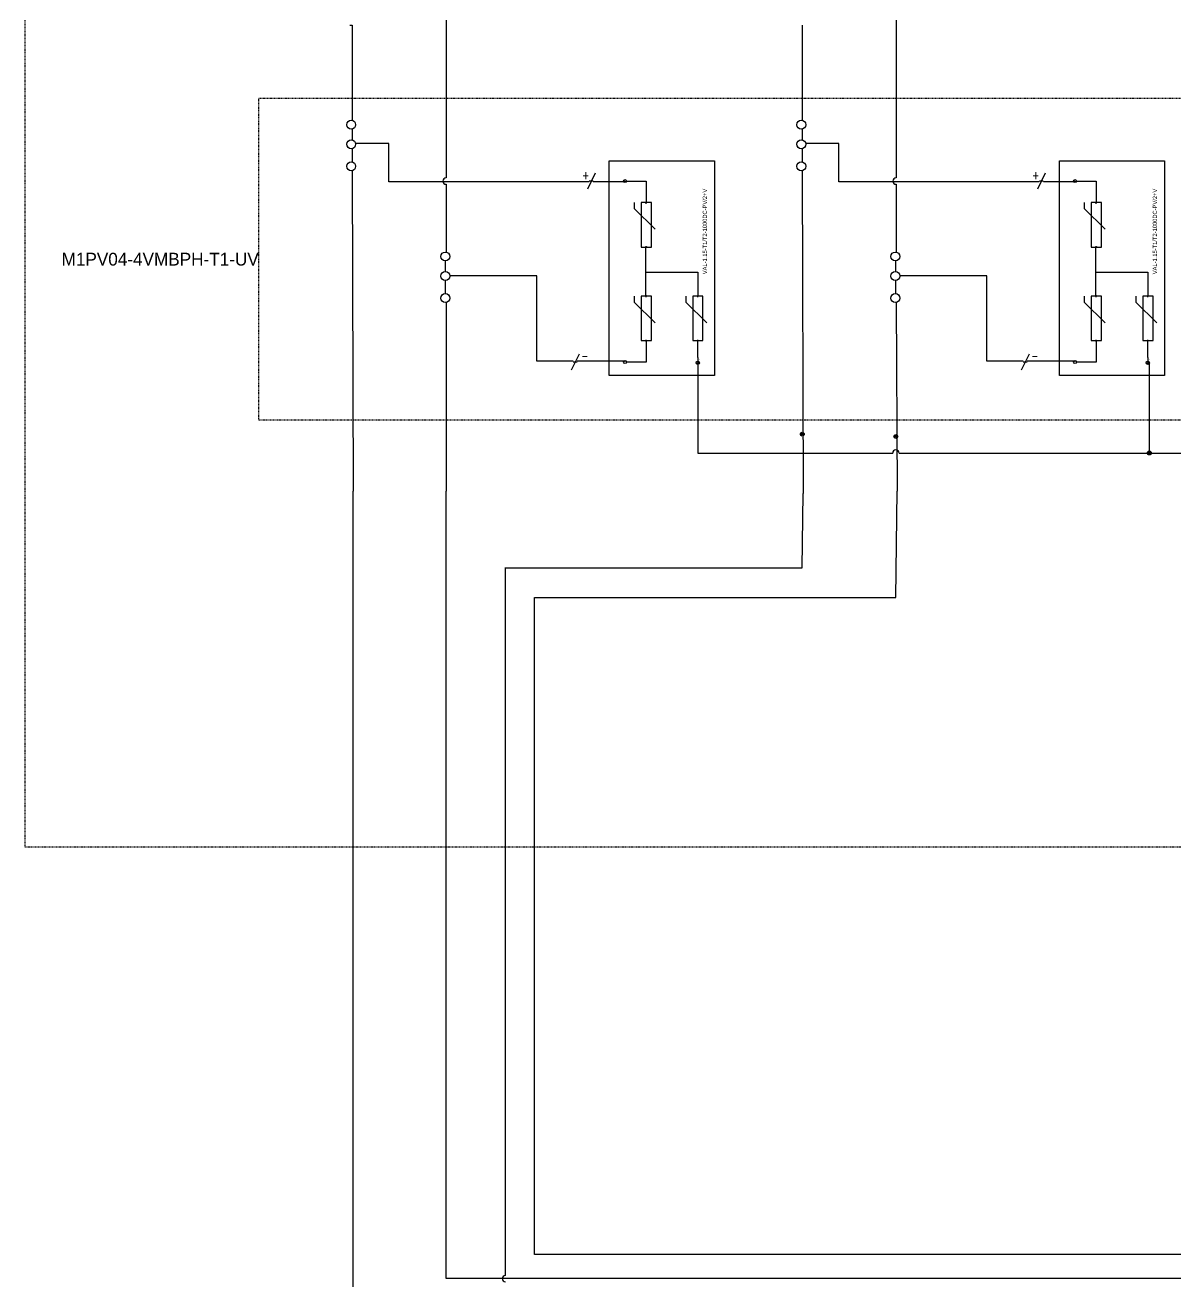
# Model space of a CAD drawing. Header units: inches. Extents: x -2552 to -899, y -1843 to 326.
# Drawn here: x -2171.2 to -1985.5, y -209.1 to -6.2 of the extents above; entities that cross this region are included whole.
import ezdxf
from ezdxf.enums import TextEntityAlignment as Align

# ---------------------------------------------------------------- set-up
doc = ezdxf.new("R2010")
doc.units = ezdxf.units.IN
doc.header["$MEASUREMENT"] = 0
doc.linetypes.add('HIDDEN2', pattern=[0.1875, 0.125, -0.0625])
for name, color, linetype in [('GRN_12AWG', 3, 'Continuous'), ('GRY_20AWG', 9, 'Continuous'), ('LOCBOX', 92, 'HIDDEN2'), ('MISC', 2, 'Continuous'), ('RED_10AWG', 1, 'Continuous'), ('RED_12AWG', 1, 'Continuous'), ('SYMS', 7, 'Continuous'), ('TAGS', 51, 'Continuous')]:
    doc.layers.add(name, color=color, linetype=linetype)
doc.styles.add('WD', font='romans.shx')
doc.styles.add('WD_IEC', font='isocp2.shx', dxfattribs={"width": 0.9, "height": 4})

# ---------------------------------------------------------------- blocks, each defined once
blk = doc.blocks.new('HT0_02')
blk.add_circle((0, 0), 0.0699)
at = {"style": 'WD', "flags": 1}
for tag, p in [('X4TERM01', (-0.07, 0)), ('X2TERM01', (0, 0.07)), ('X1TERM01', (0.07, 0)), ('X8TERM01', (0, -0.07))]:
    blk.add_attdef(tag, p, '', height=0.01, dxfattribs=at)
blk = doc.blocks.new('HGND4')
for p, q in [((0, 0), (10, 0)), ((10, -3.8), (10, 3.8)), ((11.2, -2.5), (11.2, 2.5)), ((12.5, -1.2), (12.5, 1.2))]:
    blk.add_line(p, q)
blk.add_circle((10, 0), 5)
at = {"style": 'WD_IEC'}
for tag, p in [('TAG1', (2.5, 4.6)), ('INST', (2.5, 11.6)), ('LOC', (2.5, 8.1))]:
    blk.add_attdef(tag, text='', height=2.5, dxfattribs=at).set_placement(p, align=Align.RIGHT)
at = {"style": 'WD_IEC', "flags": 1}
blk.add_attdef('X4TERM01', (0, 0), '', height=0.32, dxfattribs=at)
blk = doc.blocks.new('VT0_05')
blk.add_lwpolyline([(0.08, -0.06), (0, 0.08), (-0.08, -0.06)], close=True)
at = {"style": 'WD', "flags": 1}
for tag, p in [('X4TERM01', (-0.05, 0)), ('X2TERM01', (0, 0.08)), ('X1TERM01', (0.05, 0)), ('X8TERM01', (0, -0.06))]:
    blk.add_attdef(tag, p, '', height=0.01, dxfattribs=at)
blk = doc.blocks.new('Lightening Surge Arrestor')
at = {"color": 5}
for p, q in [((0.502, 2.919), (0.502, 2.827)), ((0.502, 2.827), (0.826, 2.503)), ((0.502, 1.459), (0.502, 1.367)), ((1.308, 1.459), (1.308, 1.367)), ((0.502, 1.367), (0.826, 1.043)), ((1.308, 1.367), (1.632, 1.043))]:
    blk.add_line(p, q, dxfattribs=at)
for points in [[(0.112, 3.569), (1.754, 3.569), (1.754, 0.222), (0.112, 0.222)], [(0.768, 2.919), (0.611, 2.919), (0.611, 2.225), (0.768, 2.225)], [(0.768, 1.459), (0.611, 1.459), (0.611, 0.765), (0.768, 0.765)], [(1.574, 1.459), (1.417, 1.459), (1.417, 0.765), (1.574, 0.765)]]:
    blk.add_lwpolyline(points, close=True, dxfattribs=at)
at = {"layer": 'GRY_20AWG'}
blk.add_line((1.492, 0.502), (1.492, 0.468), dxfattribs=at)
at = {"layer": 'RED_12AWG'}
for p, q in [((0.382, 3.255), (0.686, 3.255)), ((0.686, 3.255), (0.686, 2.926)), ((0.69, 2.919), (0.684, 2.919)), ((0.681, 1.459), (0.681, 2.226)), ((0.681, 1.835), (1.492, 1.835)), ((1.492, 1.835), (1.492, 1.466)), ((0.69, 1.459), (0.681, 1.459)), ((0.69, 0.435), (0.69, 0.766)), ((1.492, 0.502), (1.492, 0.757)), ((0.381, 0.435), (0.69, 0.435))]:
    blk.add_line(p, q, dxfattribs=at)
at = {"layer": 'SYMS'}
for name, p, xscale, yscale, zscale in [('HT0_02', (0.358, 3.255), 0.3314421991292846, 0.3314421991292846, 0.3314421991292846), ('VT0_05', (0.686, 2.918), 0.1052161047490845, 0.1052161047490845, 0.1052161047490845), ('VT0_05', (0.686, 1.458), 0.1052161047490845, 0.1052161047490845, 0.1052161047490845), ('HT0_02', (0.69, 1.459), 0.01504368401050088, 0.01504368401050088, 0.01504368401050088), ('VT0_05', (1.492, 1.458), 0.1052161047490845, 0.1052161047490845, 0.1052161047490845), ('HT0_02', (0.358, 0.429), 0.3314421991292846, 0.3314421991292846, 0.3314421991292846)]:
    blk.add_blockref(name, p, dxfattribs=dict(at, xscale=xscale, yscale=yscale, zscale=zscale))
at = {"layer": 'SYMS', "xscale": -0.1052161047490845, "yscale": 0.1052161047490845, "zscale": 0.1052161047490845, "rotation": 180}
for p in [(0.686, 2.226), (0.686, 0.766), (1.492, 0.766)]:
    blk.add_blockref('VT0_05', p, dxfattribs=at)
at = {"layer": 'SYMS'}
ref = blk.add_blockref('HGND4', (1.492, 0.468), dxfattribs=dict(at, xscale=0.005, yscale=0.005, zscale=0.005, rotation=270))
ref.add_attrib('TAG1', 'PE', dxfattribs={"layer": 'TAGS', "height": 0.0125, "rotation": 270, "style": 'WD_IEC'}).set_placement((1.515, 0.455), align=Align.RIGHT)
at = {"color": 5, "insert": (1.57, 1.801), "char_height": 0.065, "attachment_point": 1, "rotation": 90}
blk.add_mtext_dynamic_manual_height_columns('VAL-1.15-T1/T2-1000DC-PV/2+V', width=1.87491, gutter_width=0.325, heights=[0], dxfattribs=at)
for tag, p in [('+', (0.447, 3.312)), ('-', (0.457, 0.49))]:
    blk.add_attdef(tag, p, '', height=0.065)
at = {"color": 5}
blk.add_attdef('VAL-1.15-T1/T2-1000DC-PV/2+V', (1.651, 1.798), '', height=0.065, rotation=90, dxfattribs=at)
blk = doc.blocks.new('VT0_02')
blk.add_circle((0, 0), 0.0699)
at = {"style": 'WD', "flags": 1}
for tag, p in [('X4TERM01', (-0.07, 0)), ('X2TERM01', (0, 0.07)), ('X1TERM01', (0.07, 0)), ('X8TERM01', (0, -0.07))]:
    blk.add_attdef(tag, p, '', height=0.01, dxfattribs=at)
blk = doc.blocks.new('HW01')
for p, q in [((0.062, 0.125), (-0.062, -0.125)), ((0.031, 0), (-0.031, 0))]:
    blk.add_line(p, q)
at = {"style": 'WD', "width": 0.7, "flags": 1}
for tag, p in [('INST', (0, 0.357)), ('LOC', (0, 0.188)), ('XREF', (0, -0.3)), ('DESC1', (0, -0.456)), ('DESC2', (0, -0.613))]:
    blk.add_attdef(tag, text='', height=0.125, dxfattribs=at).set_placement(p, align=Align.CENTER)
at = {"style": 'WD', "width": 0.8}
blk.add_attdef('TAG1', text='', height=0.125, dxfattribs=at).set_placement((-0.031, 0.031), align=Align.RIGHT)
at = {"style": 'WD', "flags": 1}
for tag, p in [('X4TERM01', (-0.031, 0)), ('X1TERM01', (0.031, 0))]:
    blk.add_attdef(tag, p, '', height=0.0125, dxfattribs=at)
at = {"linetype": 'Continuous', "style": 'WD', "flags": 9}
blk.add_attdef('ASSYCODE', text='', height=0.01, dxfattribs=at).set_placement((0.029, 0.042), align=Align.CENTER)
at = {"style": 'WD'}
for tag, p in [('X2LINK', (0, 0.125)), ('X8LINK', (0, -0.125))]:
    blk.add_attdef(tag, p, '', height=0.01, dxfattribs=at)
at = {"style": 'WD', "flags": 9}
blk.add_attdef('FAMILY', text='', height=0.01, dxfattribs=at).set_placement((0.023, 0.118), align=Align.CENTER)
at = {"style": 'WD', "width": 0.8}
blk.add_attdef('RATING1', (0.094, 0.031), '', height=0.125, dxfattribs=at)
at = {"style": 'WD', "width": 0.8, "flags": 1}
blk.add_attdef('MFG', text='', height=0.0938, dxfattribs=at).set_placement((-0.125, -0.031), align=Align.TOP_RIGHT)
blk.add_attdef('CAT', text='', height=0.0938, dxfattribs=at).set_placement((0.031, -0.031), align=Align.TOP_LEFT)
blk = doc.blocks.new('WDDOT')
for radius in [0.03, 0.0187, 0.00929]:
    blk.add_circle((0, 0), radius)

msp = doc.modelspace()

# ---------------------------------------------------------------- linework, layer by layer
at = {"layer": 'GRN_12AWG', "lineweight": 30}
for p, q in [((-2062.63341, -60.69326), (-2062.63341, -75.26422)), ((-1989.75643, -60.71561), (-1989.75643, -75.26504)), ((-2062.63341, -75.26422), (-2031.17369, -75.26422)), ((-2030.13964, -75.26422), (-1963.68937, -75.26422))]:
    msp.add_line(p, q, dxfattribs=at)
msp.add_arc((-2030.65666, -75.26422), 0.51702, 0, 180, dxfattribs=at)
at = {"layer": 'LOCBOX', "color": 5, "lineweight": 30}
msp.add_lwpolyline([(-2171.16302, 124.35461), (-1667.88862, 124.35461), (-1667.88862, -138.8906), (-2171.16302, -138.8906)], close=True, dxfattribs=at)
at = {"layer": 'LOCBOX', "color": 1, "lineweight": 30}
msp.add_lwpolyline([(-2133.46737, -17.95565), (-1695.66633, -17.95565), (-1695.66633, -69.95847), (-2133.46737, -69.95847)], close=True, dxfattribs=at)
at = {"layer": 'RED_10AWG', "lineweight": 30}
for p, q in [((-2103.36084, -44.24635), (-2103.36084, -45.95888)), ((-2030.7414, -44.24635), (-2030.7414, -45.95888)), ((-2103.36084, -47.40401), (-2103.36084, -49.5211)), ((-2030.7414, -47.40401), (-2030.7414, -49.5211))]:
    msp.add_line(p, q, dxfattribs=at)
at = {"layer": 'RED_12AWG', "lineweight": 30}
for p, q in [((-2103.24299, 101.39423), (-2103.24299, -30.83846)), ((-2030.62355, 101.39423), (-2030.62355, -30.83846)), ((-2118.79107, -6.17259), (-2118.3803, -6.17259)), ((-2118.3803, -6.17259), (-2118.3803, -21.52039)), ((-2045.76086, -6.17259), (-2045.76086, -21.52039)), ((-2118.3803, -22.96552), (-2118.3803, -24.67805)), ((-2045.76086, -22.96552), (-2045.76086, -24.67805)), ((-2118.3803, -26.12318), (-2118.3803, -28.24028)), ((-2112.47902, -25.29938), (-2117.82943, -25.29938)), ((-2112.47902, -31.49582), (-2112.47902, -25.29938)), ((-2045.76086, -26.12318), (-2045.76086, -28.24028)), ((-2039.85958, -25.29938), (-2045.20999, -25.29938)), ((-2039.85958, -31.49582), (-2039.85958, -25.29938)), ((-2118.3803, -29.6854), (-2118.24368, -81.40333)), ((-2045.76086, -29.6854), (-2045.61631, -81.81688)), ((-2080.12641, -31.49582), (-2112.47902, -31.49582)), ((-2103.24299, -31.8725), (-2103.24299, -42.80122)), ((-2074.15663, -31.49582), (-2079.48013, -31.49582)), ((-2007.50697, -31.49582), (-2039.85958, -31.49582)), ((-2030.62355, -31.8725), (-2030.62355, -42.80122)), ((-2001.53719, -31.49582), (-2006.86069, -31.49582)), ((-2088.61383, -46.62814), (-2102.63828, -46.62814)), ((-2088.61383, -60.45113), (-2088.61383, -46.62814)), ((-2015.99439, -46.62814), (-2030.01884, -46.62814)), ((-2015.99439, -60.45113), (-2015.99439, -46.62814)), ((-2103.24299, -50.96623), (-2103.22282, -81.40326)), ((-2030.62355, -50.96623), (-2030.42782, -81.40326)), ((-2082.72108, -60.45113), (-2088.61383, -60.45113)), ((-2074.14593, -60.45113), (-2082.0748, -60.45113)), ((-2010.10164, -60.45113), (-2015.99439, -60.45113)), ((-2001.52649, -60.45113), (-2009.45536, -60.45113)), ((-2118.23575, -216.36692), (-2118.24368, -81.40333)), ((-2103.2306, -208.55571), (-2103.22282, -81.40326)), ((-2045.75963, -93.80973), (-2045.61631, -81.81688)), ((-2030.65666, -98.56854), (-2030.42782, -81.40326)), ((-2093.67497, -208.03869), (-2093.67497, -93.72718)), ((-2093.67497, -93.80973), (-2045.75963, -93.80973)), ((-2088.9866, -204.65011), (-2088.9866, -98.56854)), ((-2088.9866, -98.56854), (-2030.65666, -98.56854)), ((-2082.35635, -204.65011), (-2088.9866, -204.65011)), ((-1729.5596, -204.65011), (-2082.35635, -204.65011)), ((-2082.35635, -208.55571), (-2103.2306, -208.55571)), ((-1733.46521, -208.55571), (-2082.35635, -208.55571))]:
    msp.add_line(p, q, dxfattribs=at)
for centre in [(-2103.24299, -31.35548), (-2030.62355, -31.35548), (-2093.67497, -208.55571)]:
    msp.add_arc(centre, 0.51702, 90, 270, dxfattribs=at)

# ---------------------------------------------------------------- block references
at = {"lineweight": 30, "xscale": 10.34049320514139, "yscale": 10.34049320514139, "zscale": 10.34049320514139}
for p in [(-2078.05643, -65.0109), (-2005.43699, -65.0109)]:
    msp.add_blockref('Lightening Surge Arrestor', p, dxfattribs=at)
at = {"layer": 'SYMS', "lineweight": 30, "xscale": 10.34049320514139, "yscale": 10.34049320514139, "zscale": 10.34049320514139}
for name, p in [('VT0_02', (-2118.55199, -22.24295)), ('VT0_02', (-2045.93255, -22.24295)), ('VT0_02', (-2118.55199, -25.40062)), ('VT0_02', (-2045.93255, -25.40062)), ('VT0_02', (-2118.55199, -28.96284)), ('VT0_02', (-2045.93255, -28.96284)), ('VT0_02', (-2103.36084, -43.52378)), ('VT0_02', (-2030.7414, -43.52378)), ('VT0_02', (-2103.36084, -46.68144)), ('VT0_02', (-2030.7414, -46.68144)), ('VT0_02', (-2103.36084, -50.24367)), ('VT0_02', (-2030.7414, -50.24367)), ('WDDOT', (-2045.75963, -72.20194)), ('WDDOT', (-2030.65666, -72.57912)), ('WDDOT', (-1989.75643, -75.26422))]:
    msp.add_blockref(name, p, dxfattribs=at)
at = {"layer": 'SYMS', "lineweight": 30}
ref = msp.add_blockref('HW01', (-2079.80327, -31.35548), dxfattribs=dict(at, xscale=10.34049320514139, yscale=10.34049320514139, zscale=10.34049320514139))
ref.add_attrib('TAG1', '+', dxfattribs={"layer": 'TAGS', "height": 1.29256, "style": 'WD', "width": 0.8}).set_placement((-2080.12641, -31.03234), align=Align.RIGHT)
ref = msp.add_blockref('HW01', (-2007.18383, -31.35548), dxfattribs=dict(at, xscale=10.34049320514139, yscale=10.34049320514139, zscale=10.34049320514139))
ref.add_attrib('TAG1', '+', dxfattribs={"layer": 'TAGS', "height": 1.29256, "style": 'WD', "width": 0.8}).set_placement((-2007.50697, -31.03234), align=Align.RIGHT)
ref = msp.add_blockref('HW01', (-2082.39794, -60.57535), dxfattribs=dict(at, xscale=10.34049320514139, yscale=10.34049320514139, zscale=10.34049320514139))
ref.add_attrib('RATING1', '-', (-2081.42852, -60.25221), dxfattribs={"layer": 'MISC', "height": 1.29256, "style": 'WD', "width": 0.8})
ref = msp.add_blockref('HW01', (-2009.7785, -60.57535), dxfattribs=dict(at, xscale=10.34049320514139, yscale=10.34049320514139, zscale=10.34049320514139))
ref.add_attrib('RATING1', '-', (-2008.80908, -60.25221), dxfattribs={"layer": 'MISC', "height": 1.29256, "style": 'WD', "width": 0.8})

# ---------------------------------------------------------------- texts
at = {"layer": 'LOCBOX', "color": 1, "lineweight": 30}
msp.add_text('M1PV04-4VMBPH-T1-UV', height=2.0680986, dxfattribs=at).set_placement((-2133.46737, -43.95706), align=Align.MIDDLE_RIGHT)

doc.saveas('drawing.dxf')
